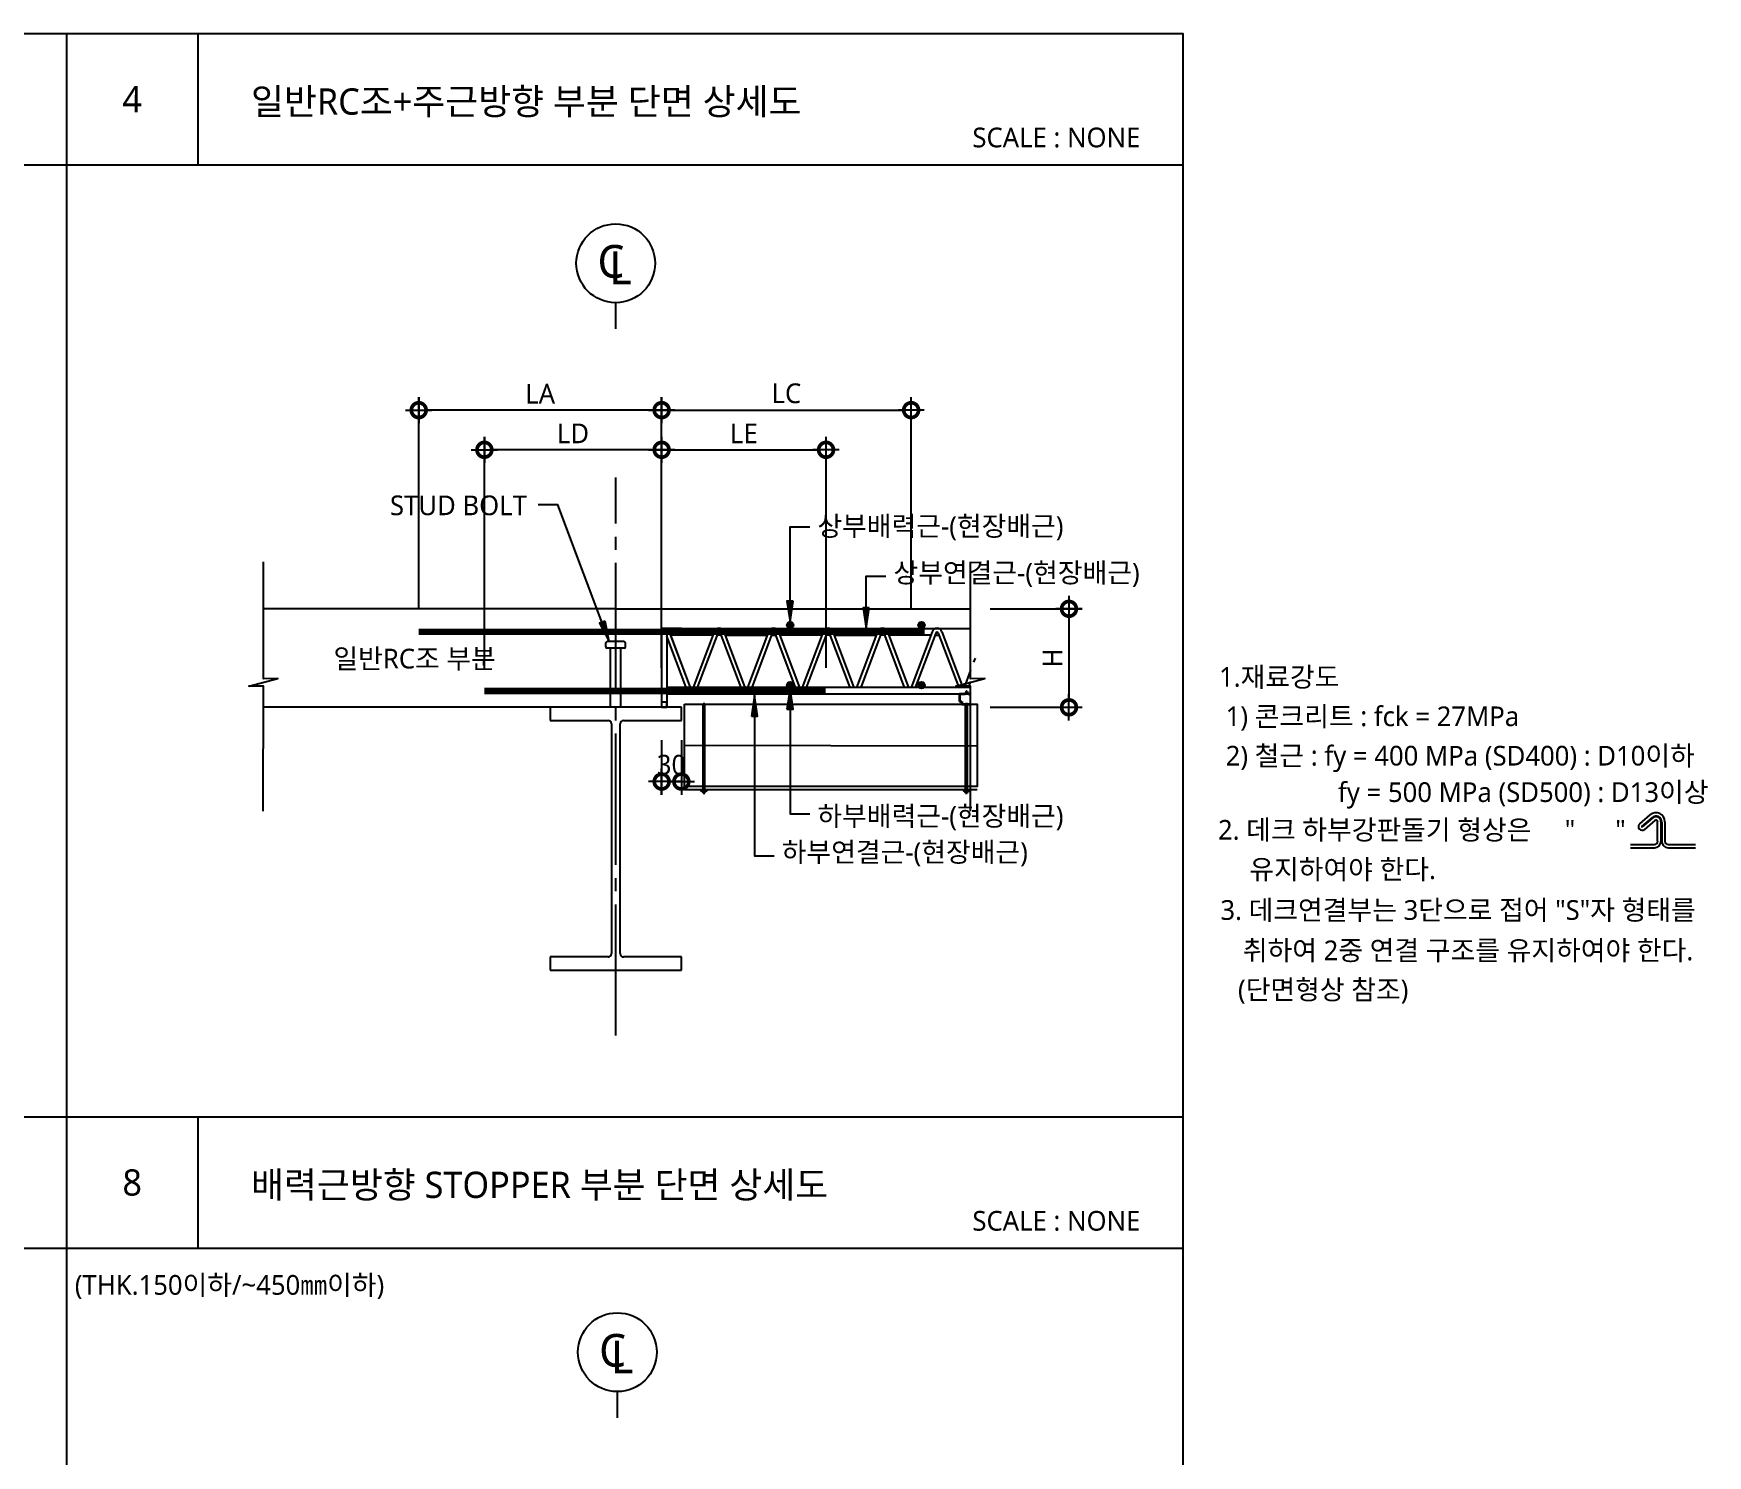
# Model space of a CAD drawing. Extents: x 517 to 33347, y 263 to 5437.
# Drawn here: x 13977 to 16527, y 3084 to 5250 of the extents above; entities that cross this region are included whole.
import ezdxf
from ezdxf.enums import TextEntityAlignment as Align

# ---------------------------------------------------------------- set-up
doc = ezdxf.new("R2010")
doc.units = 0
doc.header["$LTSCALE"] = 10
doc.header["$MEASUREMENT"] = 0
doc.linetypes.add('CEN', pattern=[26, 20, -2, 2, -2])
doc.linetypes.add('CENTER', pattern=[2, 1.25, -0.25, 0.25, -0.25])
for name, color, linetype in [('7DIM', 7, 'Continuous'), ('CEN', 1, 'CEN'), ('D-TEX1', 6, 'Continuous'), ('E', 7, 'Continuous'), ('E2', 7, 'Continuous'), ('SEC', 7, 'Continuous'), ('SYM', 6, 'Continuous'), ('SYM-BUB', 3, 'Continuous'), ('SYM-LEAD', 6, 'Continuous'), ('TABLE', 7, 'Continuous'), ('TEXT', 3, 'Continuous'), ('단열재', 7, 'Continuous')]:
    doc.layers.add(name, color=color, linetype=linetype)
doc.layers.add('외형선', color=3, linetype='Continuous', lineweight=35)
doc.styles.add('HD', font='malgun.ttf')
doc.styles.add('스타일1', font='malgun.ttf')
doc.linetypes.add('BATTING', pattern='A,0.0001,-0.1,[134,ltypeshp.shx,S=0.1,R=0,X=-0.1,Y=0],-0.2,[134,ltypeshp.shx,S=0.1,R=180,X=0.1,Y=0],-0.1', length=0.4001)
doc.dimstyles.new('CJA', dxfattribs={"dimscale": 200, "dimtxt": 3, "dimasz": 1, "dimexe": 2, "dimexo": 3, "dimgap": 1, "dimtad": 1, "dimdec": 0, "dimzin": 1, "dimdsep": 46, "dimlunit": 6, "dimtxsty": '스타일1', "dimblk": 'GAUN-DOT', "dimcen": -2, "dimdle": 2, "dimclrd": 256, "dimclre": 256, "dimclrt": 3, "dimadec": 0, "dimazin": 0, "dimtfac": 1, "dimtdec": 0, "dimtix": 1, "dimtmove": 2, "dimatfit": 3, "dimldrblk": 'DOTSMALL', "dimfxl": 1, "dimtolj": 1, "dimtzin": 1, "dimarcsym": 0})

# ---------------------------------------------------------------- blocks, each defined once
blk = doc.blocks.new('GAUN-DOT')
at = {"linetype": 'ByBlock'}
for p, q in [((2, 0), (-2, 0)), ((0, -2), (0, 2))]:
    blk.add_line(p, q, dxfattribs=at)
at = {"const_width": 2.25}
blk.add_lwpolyline([(0, 0.28125, 1), (0, -0.28125, 1)], format="xyb", close=True, dxfattribs=at)
blk = doc.blocks.new('*D95')
at = {"layer": '7DIM', "linetype": 'ByBlock', "lineweight": -2, "transparency": 16777216}
for p, q in [((14933.9, 4373.3), (14933.9, 4695.9)), ((15313.9, 4373.3), (15313.9, 4695.9)), ((14943.9, 4675.9), (15303.9, 4675.9))]:
    blk.add_line(p, q, dxfattribs=at)
at = {"layer": 'DEFPOINTS', "color": 0, "linetype": 'ByBlock', "transparency": 16777216}
for p in [(15313.9, 4675.9), (14933.9, 4343.3), (15313.9, 4343.3)]:
    blk.add_point(p, dxfattribs=at)
at = {"layer": '7DIM', "linetype": 'ByBlock', "lineweight": -2, "transparency": 16777216, "xscale": 10, "yscale": 10, "zscale": 10, "rotation": 180}
blk.add_blockref('GAUN-DOT', (14933.9, 4675.9), dxfattribs=at)
at = {"layer": '7DIM', "linetype": 'ByBlock', "lineweight": -2, "transparency": 16777216, "xscale": 10, "yscale": 10, "zscale": 10}
blk.add_blockref('GAUN-DOT', (15313.9, 4675.9), dxfattribs=at)
at = {"layer": '7DIM', "color": 3, "linetype": 'ByBlock', "transparency": 16777216, "insert": (15123.9, 4701.4), "char_height": 30, "attachment_point": 5, "style": '스타일1'}
blk.add_mtext('\\A1;LC', dxfattribs=at)
blk = doc.blocks.new('_DotSmall')
at = {"color": 0, "linetype": 'ByBlock', "const_width": 0.5}
blk.add_lwpolyline([(-0.0625, 0, 1), (0.0625, 0, 1)], format="xyb", close=True, dxfattribs=at)
blk = doc.blocks.new('*D96')
at = {"layer": '7DIM', "linetype": 'ByBlock', "lineweight": -2, "transparency": 16777216}
for p, q in [((14563.9, 4373.3), (14563.9, 4695.9)), ((14933.9, 4373.3), (14933.9, 4695.9)), ((14923.9, 4675.9), (14573.9, 4675.9))]:
    blk.add_line(p, q, dxfattribs=at)
at = {"layer": 'DEFPOINTS', "color": 0, "linetype": 'ByBlock', "transparency": 16777216}
for p in [(14563.9, 4675.9), (14563.9, 4343.3), (14933.9, 4343.3)]:
    blk.add_point(p, dxfattribs=at)
at = {"layer": '7DIM', "linetype": 'ByBlock', "lineweight": -2, "transparency": 16777216, "xscale": 10, "yscale": 10, "zscale": 10, "rotation": 180}
blk.add_blockref('GAUN-DOT', (14563.9, 4675.9), dxfattribs=at)
at = {"layer": '7DIM', "linetype": 'ByBlock', "lineweight": -2, "transparency": 16777216, "xscale": 10, "yscale": 10, "zscale": 10}
blk.add_blockref('GAUN-DOT', (14933.9, 4675.9), dxfattribs=at)
at = {"layer": '7DIM', "color": 3, "linetype": 'ByBlock', "transparency": 16777216, "insert": (14748.9, 4700.9), "char_height": 30, "attachment_point": 5, "style": '스타일1'}
blk.add_mtext('\\A1;LA', dxfattribs=at)
blk = doc.blocks.new('*D97')
at = {"layer": '7DIM', "linetype": 'ByBlock', "lineweight": -2, "transparency": 16777216}
for p, q in [((15434.3, 4373.3), (15574.3, 4373.3)), ((15554.3, 4363.3), (15554.3, 4233.3)), ((15434.3, 4223.3), (15574.3, 4223.3))]:
    blk.add_line(p, q, dxfattribs=at)
at = {"layer": 'DEFPOINTS', "color": 0, "linetype": 'ByBlock', "transparency": 16777216}
for p in [(15404.3, 4373.3), (15404.3, 4223.3), (15554.3, 4223.3)]:
    blk.add_point(p, dxfattribs=at)
at = {"layer": '7DIM', "linetype": 'ByBlock', "lineweight": -2, "transparency": 16777216, "xscale": 10, "yscale": 10, "zscale": 10}
for p, rotation in [((15554.3, 4373.3), 90), ((15554.3, 4223.3), 270)]:
    blk.add_blockref('GAUN-DOT', p, dxfattribs=dict(at, rotation=rotation))
at = {"layer": '7DIM', "color": 3, "linetype": 'ByBlock', "transparency": 16777216, "insert": (15529.3, 4298.3), "char_height": 30, "attachment_point": 5, "rotation": 90, "style": '스타일1'}
blk.add_mtext('\\A1;H', dxfattribs=at)
blk = doc.blocks.new('*D98')
at = {"layer": '7DIM', "linetype": 'ByBlock', "lineweight": -2, "transparency": 16777216}
for p, q in [((14933.9, 4283.3), (14933.9, 4635.5)), ((14943.9, 4615.5), (15174.3, 4615.5)), ((15184.3, 4283.3), (15184.3, 4635.5))]:
    blk.add_line(p, q, dxfattribs=at)
at = {"layer": 'DEFPOINTS', "color": 0, "linetype": 'ByBlock', "transparency": 16777216}
for p in [(15184.3, 4615.5), (14933.9, 4253.3), (15184.3, 4253.3)]:
    blk.add_point(p, dxfattribs=at)
at = {"layer": '7DIM', "linetype": 'ByBlock', "lineweight": -2, "transparency": 16777216, "xscale": 10, "yscale": 10, "zscale": 10, "rotation": 180}
blk.add_blockref('GAUN-DOT', (14933.9, 4615.5), dxfattribs=at)
at = {"layer": '7DIM', "linetype": 'ByBlock', "lineweight": -2, "transparency": 16777216, "xscale": 10, "yscale": 10, "zscale": 10}
blk.add_blockref('GAUN-DOT', (15184.3, 4615.5), dxfattribs=at)
at = {"layer": '7DIM', "color": 3, "linetype": 'ByBlock', "transparency": 16777216, "insert": (15059.1, 4640.5), "char_height": 30, "attachment_point": 5, "style": '스타일1'}
blk.add_mtext('\\A1;LE', dxfattribs=at)
blk = doc.blocks.new('*D99')
at = {"layer": '7DIM', "linetype": 'ByBlock', "lineweight": -2, "transparency": 16777216}
for p, q in [((14933.9, 4173.4), (14933.9, 4090.2)), ((14963.9, 4173.4), (14963.9, 4090.2)), ((14923.9, 4110.2), (14913.9, 4110.2)), ((14963.9, 4110.2), (14933.9, 4110.2)), ((14973.9, 4110.2), (14983.9, 4110.2))]:
    blk.add_line(p, q, dxfattribs=at)
at = {"layer": 'DEFPOINTS', "color": 0, "linetype": 'ByBlock', "transparency": 16777216}
for p in [(14933.9, 4203.4), (14963.9, 4203.4), (14933.9, 4110.2)]:
    blk.add_point(p, dxfattribs=at)
at = {"layer": '7DIM', "linetype": 'ByBlock', "lineweight": -2, "transparency": 16777216, "xscale": 10, "yscale": 10, "zscale": 10}
blk.add_blockref('GAUN-DOT', (14933.9, 4110.2), dxfattribs=at)
at = {"layer": '7DIM', "linetype": 'ByBlock', "lineweight": -2, "transparency": 16777216, "xscale": 10, "yscale": 10, "zscale": 10, "rotation": 180}
blk.add_blockref('GAUN-DOT', (14963.9, 4110.2), dxfattribs=at)
at = {"layer": '7DIM', "color": 3, "linetype": 'ByBlock', "transparency": 16777216, "insert": (14948.9, 4135.7), "char_height": 30, "attachment_point": 5, "style": '스타일1'}
blk.add_mtext('\\A1;30', dxfattribs=at)
blk = doc.blocks.new('*D100')
at = {"layer": '7DIM', "linetype": 'ByBlock', "lineweight": -2, "transparency": 16777216}
for p, q in [((14663.9, 4280.3), (14663.9, 4635.5)), ((14923.9, 4615.5), (14673.9, 4615.5)), ((14933.9, 4283.3), (14933.9, 4635.5))]:
    blk.add_line(p, q, dxfattribs=at)
at = {"layer": 'DEFPOINTS', "color": 0, "linetype": 'ByBlock', "transparency": 16777216}
for p in [(14663.9, 4615.5), (14663.9, 4250.3), (14933.9, 4253.3)]:
    blk.add_point(p, dxfattribs=at)
at = {"layer": '7DIM', "linetype": 'ByBlock', "lineweight": -2, "transparency": 16777216, "xscale": 10, "yscale": 10, "zscale": 10, "rotation": 180}
blk.add_blockref('GAUN-DOT', (14663.9, 4615.5), dxfattribs=at)
at = {"layer": '7DIM', "linetype": 'ByBlock', "lineweight": -2, "transparency": 16777216, "xscale": 10, "yscale": 10, "zscale": 10}
blk.add_blockref('GAUN-DOT', (14933.9, 4615.5), dxfattribs=at)
at = {"layer": '7DIM', "color": 3, "linetype": 'ByBlock', "transparency": 16777216, "insert": (14798.9, 4640.5), "char_height": 30, "attachment_point": 5, "style": '스타일1'}
blk.add_mtext('\\A1;LD', dxfattribs=at)
blk = doc.blocks.new('볼트')
at = {"linetype": 'ByBlock'}
for p, q in [((181034, -2386.5), (181034, -2255)), ((181034, -2255), (181037, -2255)), ((181037, -2386.5), (181037, -2255))]:
    blk.add_line(p, q, dxfattribs=at)
at = {"layer": 'CEN', "linetype": 'CENTER'}
blk.add_line((181035.5, -2392.6), (181035.5, -2255), dxfattribs=at)
at = {"layer": 'E2', "linetype": 'ByBlock'}
blk.add_line((181035.5, -2387.5), (181035.5, -2389.5), dxfattribs=at)
for points in [[(181030.5, -2387.5), (181030.5, -2386.5), (181040.5, -2386.5), (181040.5, -2387.5)], [(181033, -2389.5), (181033, -2387.5), (181038, -2387.5), (181038, -2389.5)]]:
    blk.add_lwpolyline(points, close=True, dxfattribs=at)

msp = doc.modelspace()

# ---------------------------------------------------------------- hatches: boundary and pattern name
at = {"layer": 'SEC'}
h = msp.add_hatch(color=3, dxfattribs=at)
edge = h.paths.add_edge_path()
edge.add_arc((15129.5, 4348.5), 5, 0, 360)
h = msp.add_hatch(color=3, dxfattribs=at)
edge = h.paths.add_edge_path()
edge.add_arc((15329.5, 4348.5), 5, 0, 360)
h = msp.add_hatch(color=3, dxfattribs=at)
edge = h.paths.add_edge_path()
edge.add_arc((15129.5, 4256.9), 5, 0, 360)
h = msp.add_hatch(color=3, dxfattribs=at)
edge = h.paths.add_edge_path()
edge.add_arc((15329.5, 4256.9), 5, 0, 360)
at = {"layer": 'SYM-LEAD'}
h = msp.add_hatch(color=256, dxfattribs=at)
h.paths.add_polyline_path([(15134.2, 4384.9), (15129.5, 4384.9), (15129.5, 4353.5)])
h.paths.add_polyline_path([(15129.5, 4384.9), (15124.8, 4384.9), (15129.5, 4353.5)])
h = msp.add_hatch(color=256, dxfattribs=at)
h.paths.add_polyline_path([(15250.2, 4374.7), (15245.5, 4374.7), (15245.5, 4343.3)])
h.paths.add_polyline_path([(15245.5, 4374.7), (15240.8, 4374.7), (15245.5, 4343.3)])
h = msp.add_hatch(color=256, dxfattribs=at)
h.paths.add_polyline_path([(14848.1, 4354.5), (14843.6, 4353), (14853.9, 4323.3)])
h.paths.add_polyline_path([(14843.6, 4353), (14839.1, 4351.4), (14853.9, 4323.3)])
h = msp.add_hatch(color=256, dxfattribs=at)
h.paths.add_polyline_path([(15070.5, 4209.9), (15075.2, 4209.9), (15075.2, 4241.3)])
h.paths.add_polyline_path([(15075.2, 4209.9), (15079.9, 4209.9), (15075.2, 4241.3)])
h = msp.add_hatch(color=256, dxfattribs=at)
h.paths.add_polyline_path([(15124.8, 4220.5), (15129.5, 4220.5), (15129.5, 4251.9)])
h.paths.add_polyline_path([(15129.5, 4220.5), (15134.2, 4220.5), (15129.5, 4251.9)])

# ---------------------------------------------------------------- linework, layer by layer
at = {"linetype": 'BATTING', "ltscale": 15.5}
msp.add_line((14968.9, 4165.6), (15414.3, 4164.4), dxfattribs=at)
at = {"linetype": 'ByBlock'}
for p, q in [((15414.3, 4102.8), (14968.9, 4102.8)), ((14968.9, 4102.8), (14968.9, 4097.4)), ((15414.3, 4097.4), (14968.9, 4097.4))]:
    msp.add_line(p, q, dxfattribs=at)
at = {"color": 3, "linetype": 'Continuous', "const_width": 10}
for points in [[(14563.9, 4338.3), (14863.9, 4338.3)], [(15334.5, 4338.3), (14863.9, 4338.3)], [(14663.9, 4248.3), (14863.9, 4248.3)], [(15183.9, 4248.3), (14863.9, 4248.3)]]:
    msp.add_lwpolyline(points, dxfattribs=at)
at = {"layer": 'CEN', "linetype": 'CEN'}
msp.add_line((14863.9, 3723.2), (14863.9, 4573.3), dxfattribs=at)
at = {"layer": 'D-TEX1'}
for p, q in [((16423.5, 4045.9), (16439.7, 4059.5)), ((16426.7, 4042), (16442.9, 4055.6)), ((16443.6, 4054.8), (16427.4, 4041.3)), ((16446.8, 4051), (16430.6, 4037.4)), ((16450.9, 4019.6), (16450.9, 4049.1)), ((16456, 4019.6), (16456, 4049.1)), ((16457, 4049.1), (16457, 4019.6)), ((16462, 4049.1), (16462, 4019.6)), ((16409.4, 4014.5), (16445.9, 4014.5)), ((16409.4, 4009.5), (16445.9, 4009.5)), ((16467, 4014.5), (16508.5, 4014.5)), ((16467, 4009.5), (16508.5, 4009.5))]:
    msp.add_line(p, q, dxfattribs=at)
for centre, radius, start, end in [((16448.4, 4049.1), 13.6, 0, 130), ((16448.4, 4049.1), 8.55, 360, 130), ((16448.4, 4049.1), 7.55, 0, 130), ((16427.1, 4041.6), 5.53, 130, 310), ((16427.1, 4041.6), 0.503, 130, 310), ((16448.4, 4049.1), 2.52, 0, 130), ((16445.9, 4019.6), 10.1, 270, 0), ((16445.9, 4019.6), 5.03, 270, 0), ((16467, 4019.6), 10.1, 180, 270), ((16467, 4019.6), 5.03, 180, 270)]:
    msp.add_arc(centre, radius, start, end, dxfattribs=at)
at = {"layer": 'E'}
for p, q in [((14933.9, 4343.3), (15404.3, 4343.3)), ((14964, 4343.3), (14933.9, 4343.3)), ((14933.9, 4343.3), (14933.9, 4333.3)), ((14933.9, 4343.3), (14933.9, 4231.3)), ((14941.9, 4343.3), (14941.9, 4223.3)), ((14977.8, 4253.3), (14943.9, 4343.3)), ((15013.8, 4338.4), (14981.7, 4253.3)), ((15019.4, 4336.3), (14988.1, 4253.3)), ((15023.1, 4336.3), (15054.4, 4253.3)), ((15028.8, 4338.4), (15060.8, 4253.3)), ((15096.8, 4338.4), (15064.7, 4253.3)), ((15102.4, 4336.3), (15071.1, 4253.3)), ((15106.1, 4336.3), (15137.4, 4253.3)), ((15111.8, 4338.4), (15143.8, 4253.3)), ((15179.8, 4338.4), (15147.7, 4253.3)), ((15185.4, 4336.3), (15154.1, 4253.3)), ((15189.1, 4336.3), (15220.4, 4253.3)), ((15194.7, 4338.4), (15226.8, 4253.3)), ((15262.8, 4338.4), (15230.7, 4253.3)), ((15268.4, 4336.3), (15237.1, 4253.3)), ((15272.1, 4336.3), (15303.4, 4253.3)), ((15277.7, 4338.4), (15309.8, 4253.3)), ((15345.8, 4338.4), (15313.7, 4253.3)), ((15351.4, 4336.3), (15320.1, 4253.3)), ((15355.1, 4336.3), (15386.4, 4253.3)), ((15360.7, 4338.4), (15392.8, 4253.3)), ((14971.4, 4253.3), (14941.9, 4331.6)), ((14971.4, 4253.3), (14941.9, 4331.6)), ((15011.8, 4333.3), (14947.7, 4333.3)), ((14977.8, 4253.3), (14947.7, 4333.3)), ((15024.3, 4333.3), (15018.3, 4333.3)), ((15024.3, 4333.3), (15018.3, 4333.3)), ((15030.7, 4333.3), (15094.8, 4333.3)), ((15101.2, 4333.3), (15107.3, 4333.3)), ((15101.2, 4333.3), (15107.3, 4333.3)), ((15177.8, 4333.3), (15113.7, 4333.3)), ((15190.3, 4333.3), (15184.2, 4333.3)), ((15190.3, 4333.3), (15184.2, 4333.3)), ((15196.7, 4333.3), (15260.8, 4333.3)), ((15273.3, 4333.3), (15267.2, 4333.3)), ((15273.3, 4333.3), (15267.2, 4333.3)), ((15343.8, 4333.3), (15279.7, 4333.3)), ((15350.2, 4333.3), (15356.3, 4333.3)), ((15350.2, 4333.3), (15356.3, 4333.3)), ((15411.3, 4298.3), (15409, 4292.1)), ((15404.3, 4279.7), (15394.4, 4253.3)), ((15404.3, 4262.7), (15400.8, 4253.3)), ((15404.3, 4253.3), (14941.9, 4253.3)), ((15404.3, 4243.3), (14941.9, 4243.3))]:
    msp.add_line(p, q, dxfattribs=at)
at = {"layer": 'E', "linetype": 'ByBlock'}
msp.add_lwpolyline([(14941.9, 4231.3), (14933.9, 4231.3), (14933.9, 4223.3), (14941.9, 4223.3)], close=True, dxfattribs=at)
at = {"layer": 'E'}
for centre, radius in [((15021.3, 4335.6), 8), ((15021.3, 4335.6), 2), ((15104.3, 4335.6), 8), ((15104.3, 4335.6), 2), ((15187.3, 4335.6), 8), ((15187.3, 4335.6), 2), ((15270.3, 4335.6), 8), ((15270.3, 4335.6), 2), ((15353.3, 4335.6), 8), ((15353.3, 4335.6), 2)]:
    msp.add_arc(centre, radius, 20.6208, 159.3792, dxfattribs=at)
at = {"layer": 'E2'}
for p, q in [((14863.9, 4373.3), (14327.3, 4373.3)), ((14863.9, 4373.3), (14327.3, 4373.3)), ((14863.9, 4373.3), (15404.3, 4373.3)), ((14777.3, 4223.3), (14327.3, 4223.3))]:
    msp.add_line(p, q, dxfattribs=at)
at = {"layer": 'E2', "linetype": 'ByBlock'}
for p, q in [((14848.9, 4315.3), (14848.9, 4321.3)), ((14855.9, 4223.3), (14855.9, 4313.3)), ((14871.9, 4223.3), (14871.9, 4313.3)), ((14878.9, 4315.3), (14878.9, 4321.3))]:
    msp.add_line(p, q, dxfattribs=at)
for centre, start, end in [((14850.9, 4321.3), 90, 180), ((14850.9, 4315.3), 180, 270), ((14876.9, 4321.3), 0, 90), ((14876.9, 4315.3), 270, 0)]:
    msp.add_arc(centre, 2, start, end, dxfattribs=at)
at = {"layer": 'SEC'}
for p, q in [((14876.9, 4323.3), (14850.9, 4323.3)), ((14876.9, 4313.3), (14850.9, 4313.3)), ((14763.9, 4223.3), (14763.9, 4203.4)), ((14963.9, 4223.3), (14763.9, 4223.3)), ((14963.9, 4203.4), (14963.9, 4223.3)), ((14763.9, 4203.4), (14852.2, 4203.4)), ((14857.3, 4198.2), (14857.3, 3848.2)), ((14870.6, 3848.2), (14870.6, 4198.2)), ((14875.7, 4203.4), (14963.9, 4203.4)), ((14763.9, 3843.1), (14763.9, 3823.2)), ((14852.2, 3843.1), (14763.9, 3843.1)), ((14963.9, 3843.1), (14875.7, 3843.1)), ((14963.9, 3823.2), (14963.9, 3843.1)), ((14763.9, 3823.2), (14963.9, 3823.2))]:
    msp.add_line(p, q, dxfattribs=at)
at = {"layer": 'SEC', "color": 3}
for centre in [(15129.5, 4348.5), (15329.5, 4348.5), (15129.5, 4256.9), (15329.5, 4256.9)]:
    msp.add_circle(centre, 5, dxfattribs=at)
at = {"layer": 'SEC'}
for centre, start, end in [((14852.2, 4198.2), 0, 90), ((14875.7, 4198.2), 90, 180), ((14852.2, 3848.2), 270, 0), ((14875.7, 3848.2), 180, 270)]:
    msp.add_arc(centre, 5.11, start, end, dxfattribs=at)
at = {"layer": 'SYM'}
for points in [[(14327.2, 4065), (14327.4, 4255.7), (14305.1, 4255.3), (14349.3, 4267.1), (14327.4, 4266.7), (14327.3, 4444.8)], [(15404.2, 4065), (15404.4, 4255.7), (15382.1, 4255.3), (15426.3, 4267.1), (15404.4, 4266.7), (15404.3, 4444.8)]]:
    msp.add_lwpolyline(points, dxfattribs=at)
at = {"layer": 'SYM-BUB', "color": 6, "linetype": 'ByBlock'}
for p, q in [((14863.9, 4799.6), (14863.9, 4839.6)), ((14866.4, 3141), (14866.4, 3181))]:
    msp.add_line(p, q, dxfattribs=at)
for centre in [(14863.9, 4899.6), (14866.4, 3241)]:
    msp.add_circle(centre, 60, dxfattribs=at)
at = {"layer": 'SYM-LEAD'}
for points in [[(14853.9, 4323.3), (14775.7, 4531.5), (14745.7, 4531.5)], [(15129.5, 4353.5), (15129.5, 4498), (15159.5, 4498)], [(15245.5, 4343.3), (15245.5, 4423.1), (15275.5, 4423.1)], [(15134.2, 4384.9), (15124.8, 4384.9), (15129.5, 4353.5), (15134.2, 4384.9)], [(15250.2, 4374.7), (15240.8, 4374.7), (15245.5, 4343.3), (15250.2, 4374.7)], [(14848.1, 4354.5), (14839.1, 4351.4), (14853.9, 4323.3), (14848.1, 4354.5)], [(15070.5, 4209.9), (15079.9, 4209.9), (15075.2, 4241.3), (15070.5, 4209.9)], [(15075.2, 4241.3), (15075.2, 3997.3), (15105.2, 3997.3)], [(15124.8, 4220.5), (15134.2, 4220.5), (15129.5, 4251.9), (15124.8, 4220.5)], [(15129.5, 4251.9), (15129.5, 4061), (15159.5, 4061)]]:
    msp.add_lwpolyline(points, dxfattribs=at)
at = {"layer": 'TABLE', "color": 3}
for p, q in [((14027.5, 5249.6), (14027.5, 299.6)), ((8927.5, 3599.6), (15727.5, 3599.6))]:
    msp.add_line(p, q, dxfattribs=at)
at = {"layer": 'TABLE', "color": 4}
for p, q in [((14227.5, 5249.6), (14227.5, 5049.6)), ((8927.5, 5049.6), (15727.5, 5049.6)), ((14227.5, 3599.6), (14227.5, 3399.6)), ((8927.5, 3399.6), (15727.5, 3399.6))]:
    msp.add_line(p, q, dxfattribs=at)
at = {"layer": 'TABLE', "color": 3}
msp.add_lwpolyline([(8927.5, 5249.6), (15727.5, 5249.6), (15727.5, 299.6), (8927.5, 299.6)], close=True, dxfattribs=at)
at = {"layer": '단열재', "ltscale": 10}
msp.add_lwpolyline([(14968.9, 4228.3), (15414.3, 4228.3), (15414.3, 4102.8), (14968.9, 4102.8)], close=True, dxfattribs=at)
at = {"layer": '외형선'}
for p, q in [((15396.2, 4243.3), (15387.5, 4243.3)), ((15387.5, 4243.3), (15387.5, 4232.3)), ((15398, 4247.3), (15396.2, 4243.3)), ((15398.9, 4247.3), (15400.8, 4243.3)), ((15404.3, 4243.3), (15400.8, 4243.3)), ((15387.5, 4232.3), (15391, 4232.3)), ((15391, 4232.3), (15391, 4228.3)), ((15391, 4228.3), (15404.3, 4228.3))]:
    msp.add_line(p, q, dxfattribs=at)
msp.add_arc((15398.5, 4247.1), 0.5, 24.444, 155.556, dxfattribs=at)

# ---------------------------------------------------------------- block references
at = {"linetype": 'ByBlock', "xscale": -1}
for p in [(196033.9, 6483.8), (196433.9, 6483.8)]:
    msp.add_blockref('볼트', p, dxfattribs=at)

# ---------------------------------------------------------------- texts
at = {"layer": 'TEXT', "color": 6, "linetype": 'ByBlock', "style": '스타일1'}
for s, p in [('4', (14127.5, 5149.6)), ('8', (14127.5, 3499.6))]:
    msp.add_text(s, height=40, dxfattribs=at).set_placement(p, align=Align.MIDDLE_CENTER)
at = {"layer": 'TEXT', "linetype": 'ByBlock'}
for s, height, style, p in [('일반RC조+주근방향 부분 단면 상세도', 40, '스타일1', (14308.4, 5126)), ('C', 50, 'HD', (14836.1, 4877.5)), ('L', 50, 'HD', (14854.1, 4867.6)), ('STUD BOLT', 30, '스타일1', (14520.1, 4515.9)), ('상부배력근-(현장배근)', 30, '스타일1', (15171.1, 4484.3)), ('상부연결근-(현장배근)', 30, '스타일1', (15287.1, 4413.3)), ('일반RC조 부분', 30, '스타일1', (14434, 4282.5)), ('하부배력근-(현장배근)', 30, '스타일1', (15171.1, 4042.8)), ('하부연결근-(현장배근)', 30, '스타일1', (15116.8, 3987.8)), ('배력근방향 STOPPER 부분 단면 상세도', 40, '스타일1', (14308.4, 3476)), ('(THK.150이하/~450㎜이하)', 30, '스타일1', (14040.1, 3328.6)), ('C', 50, 'HD', (14838.6, 3218.9)), ('L', 50, 'HD', (14856.6, 3208.9))]:
    msp.add_text(s, height=height, dxfattribs=dict(at, style=style)).set_placement(p)
at = {"layer": 'TEXT', "color": 3, "style": '스타일1'}
for p in [(15407.2, 5076.2), (15407.2, 3426.2)]:
    msp.add_text('SCALE : NONE', height=30, dxfattribs=at).set_placement(p)
at = {"layer": 'TEXT', "style": '스타일1'}
for s, p in [('1.재료강도', (15782.8, 4245.6)), (' 1) 콘크리트 : fck = 27MPa', (15782.8, 4185.6)), (' 2) 철근 : fy = 400 MPa (SD400) : D10이하', (15782.8, 4125.6)), (' fy = 500 MPa (SD500) : D13이상', (15953.9, 4070.1))]:
    msp.add_text(s, height=30, dxfattribs=at).set_placement(p, align=Align.BOTTOM_LEFT)
for s, p in [('2. 데크 하부강판돌기 형상은     "      " ', (15781.2, 4036.7)), ('유지하여야 한다.', (15829, 3976.7)), ('3. 데크연결부는 3단으로 접어 "S"자 형태를 ', (15784.9, 3914.6)), (' 취하여 2중 연결 구조를 유지하여야 한다.', (15808.9, 3853.1)), ('  (단면형상 참조)', (15791.4, 3793.4))]:
    msp.add_text(s, height=30, dxfattribs=at).set_placement(p, align=Align.MIDDLE_LEFT)

# ---------------------------------------------------------------- dimensions: what is measured, and where the dimension line sits
at = {"layer": '7DIM', "linetype": 'ByBlock'}
for base, p1, p2, angle, text, picture, middle in [((14563.9, 4675.9), (14933.9, 4343.3), (14563.9, 4343.3), 180, 'LA', '*D96', (14748.9, 4700.9)), ((14663.9, 4615.5), (14933.9, 4253.3), (14663.9, 4250.3), 180, 'LD', '*D100', (14798.9, 4640.5)), ((15554.3, 4223.3), (15404.3, 4373.3), (15404.3, 4223.3), 90, 'H', '*D97', (15529.3, 4298.3))]:
    dim = msp.add_linear_dim(base=base, p1=p1, p2=p2, angle=angle, text=text, dimstyle='CJA', override={"dimscale": 10}, dxfattribs=at)
    dim.commit()
    dim.dimension.update_dxf_attribs({"geometry": picture, "text_midpoint": middle})
for base, p1, p2, text, picture, middle in [((15313.9, 4675.9), (14933.9, 4343.3), (15313.9, 4343.3), 'LC', '*D95', (15123.9, 4701.4)), ((15184.3, 4615.5), (14933.9, 4253.3), (15184.3, 4253.3), 'LE', '*D98', (15059.1, 4640.5)), ((14933.9, 4110.2), (14963.9, 4203.4), (14933.9, 4203.4), '30', '*D99', (14948.9, 4135.7))]:
    dim = msp.add_linear_dim(base=base, p1=p1, p2=p2, text=text, dimstyle='CJA', override={"dimscale": 10}, dxfattribs=at)
    dim.commit()
    dim.dimension.update_dxf_attribs({"geometry": picture, "text_midpoint": middle})

doc.saveas('drawing.dxf')
